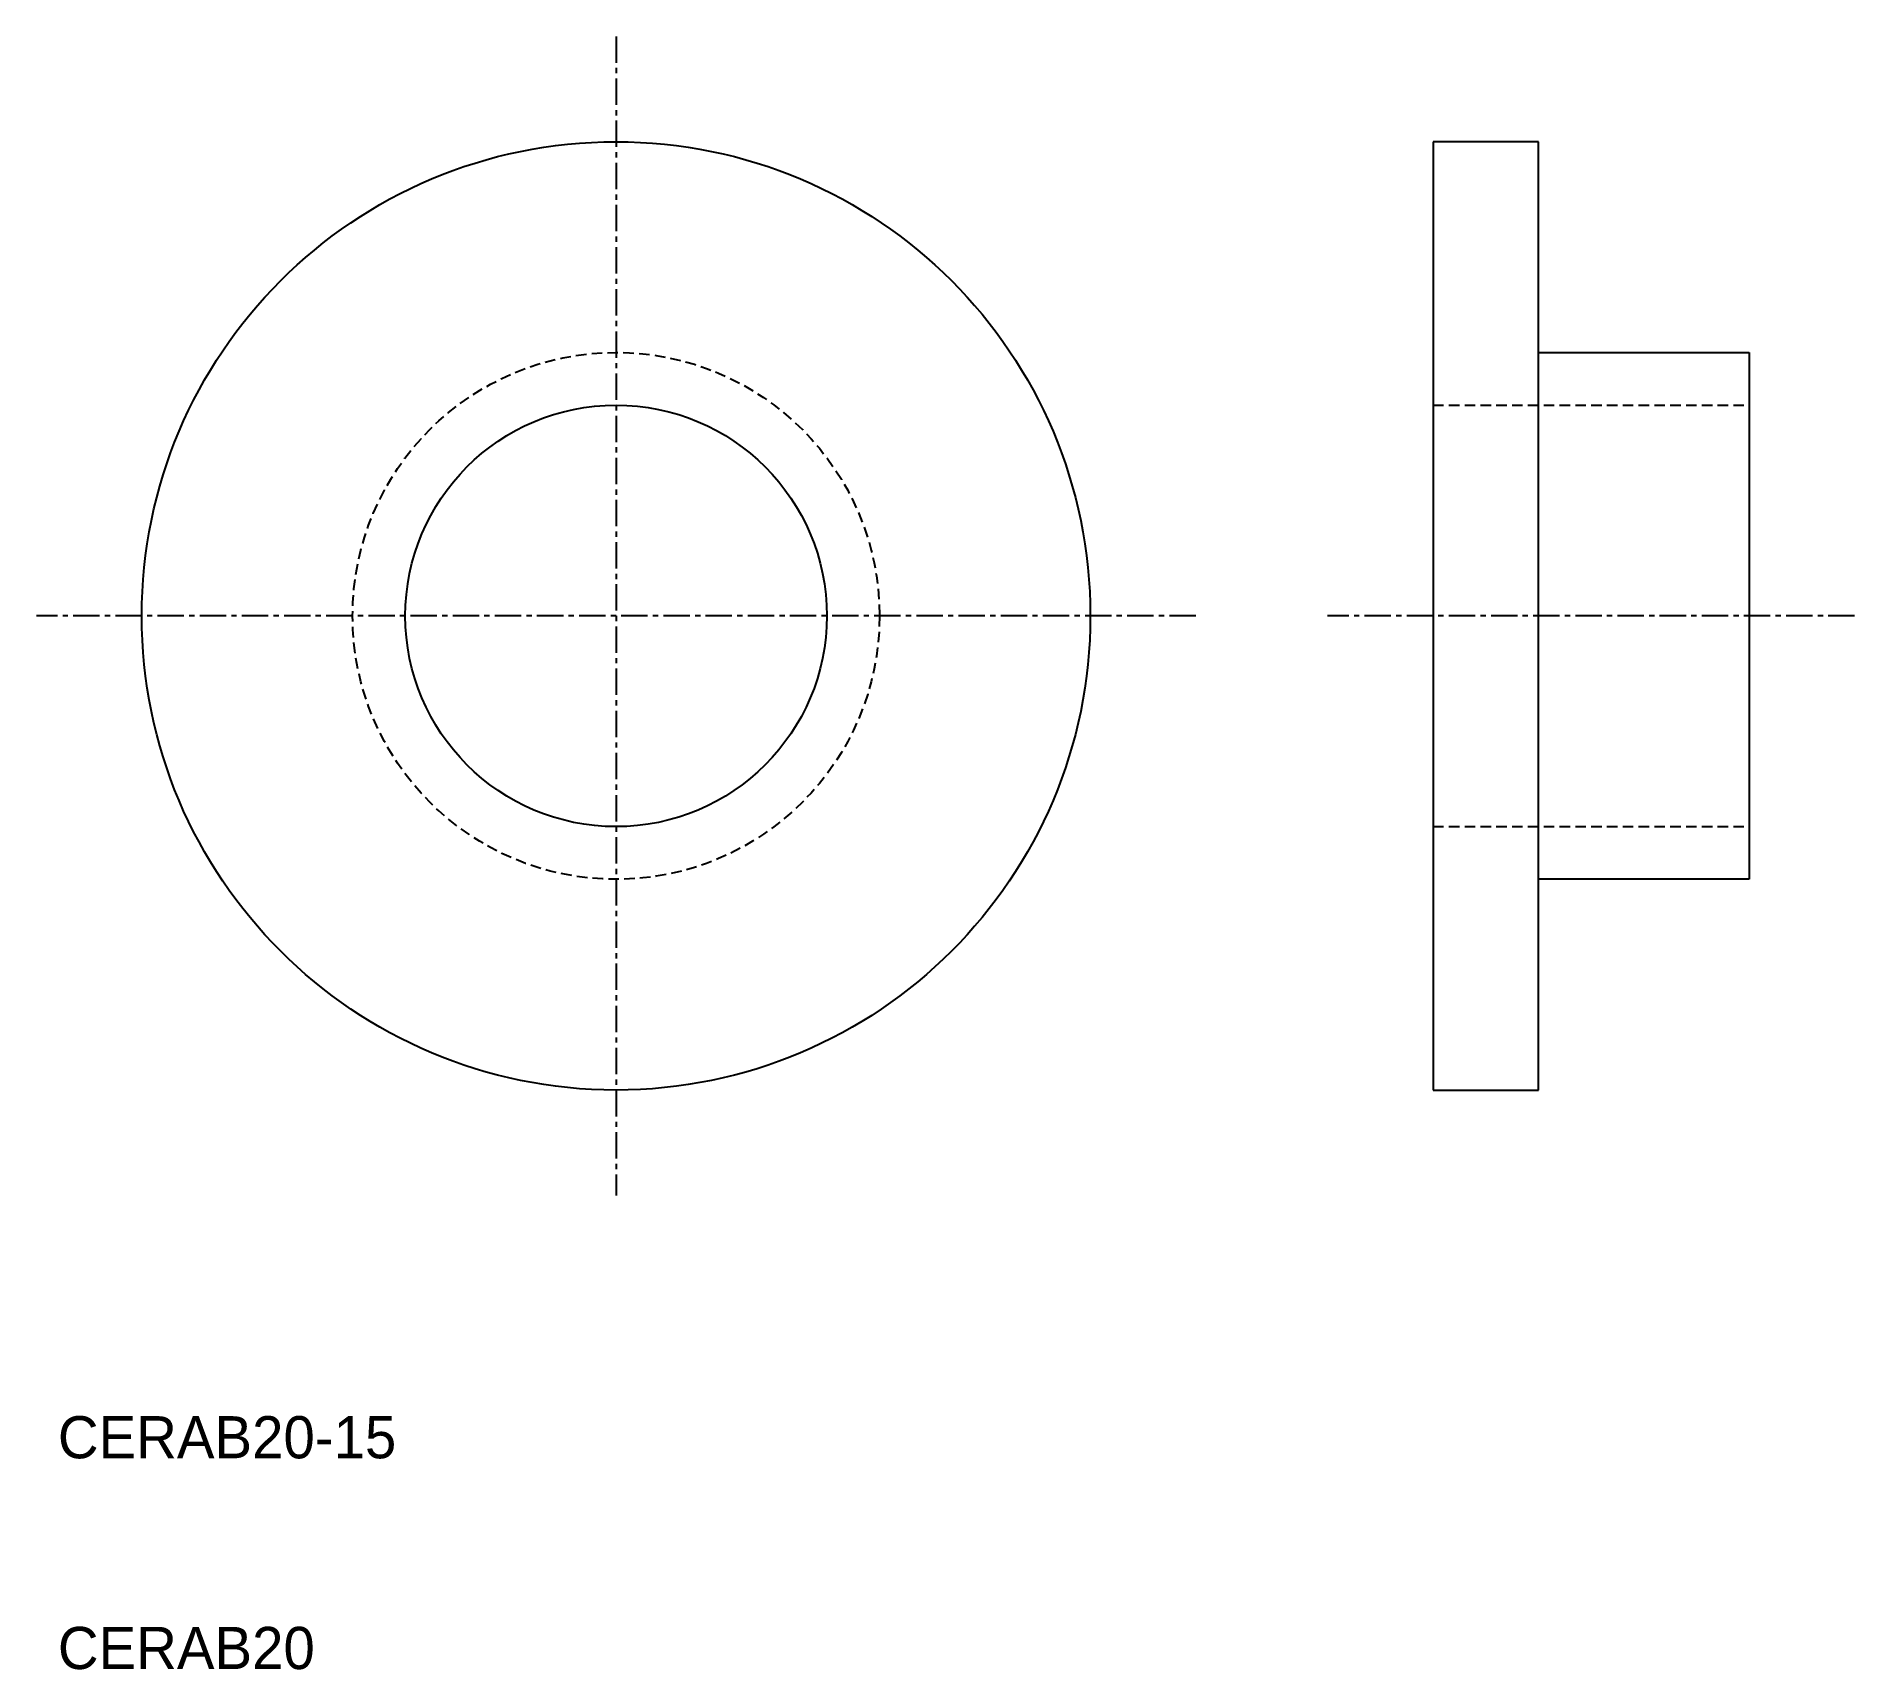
# Model space of a CAD drawing. Extents: x 18.6 to 104.8, y 20 to 97.5.
import ezdxf

# ---------------------------------------------------------------- set-up
doc = ezdxf.new("R2010")
doc.units = 0
doc.linetypes.add('CENTER', pattern=[2, 1.25, -0.25, 0.25, -0.25])
doc.linetypes.add('DASHED', pattern=[0.75, 0.5, -0.25])
doc.layers.get('0').update_dxf_attribs({"linetype": 'CONTINUOUS'})
doc.layers.add('CENTER', color=1, linetype='CENTER')

msp = doc.modelspace()

# ---------------------------------------------------------------- linework, layer by layer
at = {"color": 7, "linetype": 'CONTINUOUS'}
for p, q in [((89.824, 92.474), (84.824, 92.474)), ((84.824, 92.474), (84.824, 47.474)), ((89.824, 47.474), (89.824, 92.474)), ((89.824, 82.474), (99.824, 82.474)), ((99.824, 82.474), (99.824, 57.474)), ((99.824, 57.474), (89.824, 57.474)), ((84.824, 47.474), (89.824, 47.474))]:
    msp.add_line(p, q, dxfattribs=at)
at = {"color": 3, "linetype": 'DASHED'}
for p, q in [((84.824, 79.974), (99.824, 79.974)), ((84.824, 59.974), (99.824, 59.974))]:
    msp.add_line(p, q, dxfattribs=at)
at = {"color": 7, "linetype": 'CONTINUOUS'}
for radius in [22.5, 10]:
    msp.add_circle((46.064, 69.974), radius, dxfattribs=at)
at = {"color": 3, "linetype": 'DASHED'}
msp.add_circle((46.064, 69.974), 12.5, dxfattribs=at)
at = {"layer": 'CENTER', "color": 1, "linetype": 'CENTER'}
for p, q in [((46.064, 97.474), (46.064, 42.474)), ((73.564, 69.974), (18.564, 69.974)), ((104.824, 69.974), (79.824, 69.974))]:
    msp.add_line(p, q, dxfattribs=at)

# ---------------------------------------------------------------- texts
at = {"color": 7, "linetype": 'CONTINUOUS'}
for s, p in [('CERAB20-15', (19.584, 30)), ('CERAB20', (19.584, 20))]:
    msp.add_text(s, height=2, dxfattribs=at).set_placement(p)

doc.saveas('drawing.dxf')
